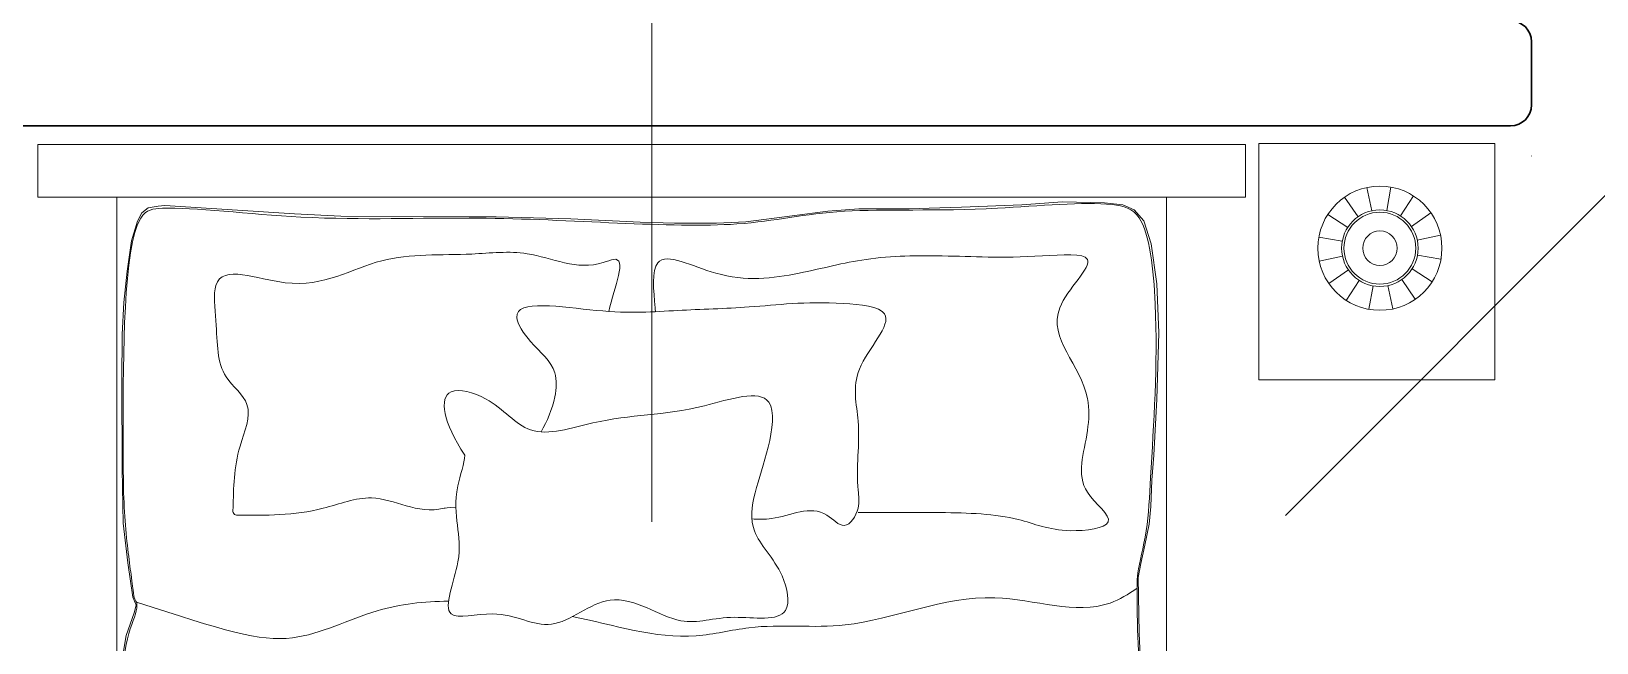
# Model space of a CAD drawing. Header units: metres. Extents: x -44 to 358, y -286 to 66.
# Drawn here: x -7.904 to -4.922, y -274.475 to -273.311 of the extents above; entities that cross this region are included whole.
import ezdxf

# ---------------------------------------------------------------- set-up
doc = ezdxf.new("R2010")
doc.units = ezdxf.units.M
doc.header["$LTSCALE"] = 0.3
doc.linetypes.add('HIDDEN2', pattern=[4.7625, 3.175, -1.5875])
for name, color, linetype, lineweight in [('A-ANNO-TEXT', 251, 'Continuous', 13), ('A-WALL', 7, 'Continuous', 30), ('baños', 141, 'Continuous', 0), ('Columnas', 7, 'Continuous', 18), ('MOBILIARIOS', 252, 'Continuous', 0)]:
    doc.layers.add(name, color=color, linetype=linetype, lineweight=lineweight)
doc.layers.add('Techos 1', color=7, linetype='HIDDEN2', lineweight=9, true_color=0x42391a)

# ---------------------------------------------------------------- blocks, each defined once
blk = doc.blocks.new('A$Cb50f4bf1')
at = {"layer": 'MOBILIARIOS'}
for p, q in [((0.45, 0.45), (0, 0.45)), ((0, 0.45), (0, 0)), ((0.45, 0), (0.45, 0.45)), ((0.2058, 0.3663), (0.2154, 0.322)), ((0.2519, 0.3671), (0.2438, 0.3224)), ((0.1635, 0.348), (0.1893, 0.3107)), ((0.2948, 0.3501), (0.2703, 0.312)), ((0.1314, 0.3148), (0.1695, 0.2902)), ((0.328, 0.318), (0.2907, 0.2922)), ((0.1144, 0.2719), (0.1591, 0.2638)), ((0.3463, 0.2757), (0.302, 0.2661)), ((0.1152, 0.2258), (0.1595, 0.2353)), ((0.1335, 0.1834), (0.1708, 0.2092)), ((0.3301, 0.1867), (0.292, 0.2112)), ((0.3471, 0.2296), (0.3025, 0.2377)), ((0.1667, 0.1514), (0.1913, 0.1895)), ((0.2096, 0.1344), (0.2177, 0.179)), ((0.2557, 0.1352), (0.2462, 0.1795)), ((0.2981, 0.1535), (0.2723, 0.1908)), ((0, 0), (0.45, 0))]:
    blk.add_line(p, q, dxfattribs=at)
for radius in [0.1182, 0.0729, 0.0684, 0.0328]:
    blk.add_circle((0.2308, 0.2507), radius, dxfattribs=at)
blk = doc.blocks.new('A$C6528a993')
at = {"layer": 'A-ANNO-TEXT'}
blk.add_line((24.5569, 5.576), (24.5576, 5.576), dxfattribs=at)
at = {"layer": 'A-WALL'}
for p, q in [((24.34, 5.576), (24.46, 5.576)), ((24.5, 2.2151), (24.5, 5.536))]:
    blk.add_line(p, q, dxfattribs=at)
for centre, start, end in [((24.34, 5.536), 90, 180), ((24.46, 5.536), 0, 90)]:
    blk.add_arc(centre, 0.04, start, end, dxfattribs=at)
at = {"layer": 'MOBILIARIOS'}
for points in [[(24.5355, 5.0309), (24.6355, 5.0309), (24.6355, 2.7309), (24.5355, 2.7309)], [(24.6355, 4.8809), (26.6355, 4.8809), (26.6355, 2.8809), (24.6355, 2.8809)]]:
    blk.add_lwpolyline(points, close=True, dxfattribs=at)
blk.add_lwpolyline([(25.5036, 2.8931), (25.4698, 2.8989), (25.4272, 2.914), (25.4121, 2.9182), (25.3971, 2.9115), (25.3319, 2.9023), (25.2563, 2.8931), (25.1534, 2.8914), (24.9851, 2.8906), (24.8969, 2.8914), (24.8359, 2.8947), (24.7766, 2.9006), (24.7189, 2.909), (24.6811, 2.9207), (24.6652, 2.929), (24.656, 2.9408), (24.6526, 2.96), (24.6515, 2.9724), (24.6673, 3.2198), (24.672, 3.308), (24.6729, 3.5523), (24.6729, 3.6036), (24.6767, 3.7462), (24.6834, 3.8778), (24.6853, 3.9434), (24.6853, 4.0232), (24.6824, 4.0793), (24.671, 4.1676), (24.6625, 4.2355), (24.6577, 4.2944), (24.6577, 4.3904), (24.6568, 4.4284), (24.6549, 4.4902), (24.6501, 4.6052), (24.6444, 4.6822), (24.6464, 4.7623), (24.6502, 4.7975), (24.6597, 4.8193), (24.6806, 4.8374), (24.7243, 4.8516), (24.8006, 4.8621), (24.8937, 4.8659), (25.0202, 4.8621), (25.1266, 4.8564), (25.1743, 4.8526), (25.2247, 4.8507), (25.2579, 4.8478), (25.2978, 4.8392), (25.3329, 4.8316), (25.3595, 4.8269), (25.4655, 4.8288), (25.5816, 4.8336)], dxfattribs=at)
blk.add_arc((25.232, 3.1111), 0.00932, 244.4366, 348.7327, dxfattribs=at)
for points, knots in [([(25.3819, 4.8246), (25.3819, 4.8246), (25.3819, 4.8246), (25.3819, 4.8246), (25.3802, 4.8246), (25.3453, 4.8246), (25.2754, 4.845), (25.1036, 4.8531), (24.8965, 4.8689), (24.6658, 4.845), (24.6401, 4.7595), (24.6658, 4.5096), (24.6531, 4.2384), (24.7061, 4.0494), (24.6658, 3.6279), (24.6843, 3.2662), (24.6509, 2.9917), (24.6658, 2.8931), (25.0582, 2.8931), (25.2445, 2.8931), (25.3864, 2.9129), (25.3997, 2.9129), (25.4152, 2.9247), (25.4855, 2.8931), (25.5502, 2.8931), (25.6711, 2.8931)], [2.895366, 2.895366, 2.895366, 2.895366, 2.896475, 3.053535, 3.138588, 3.190252, 3.29358, 3.393683, 3.686394, 3.848283, 3.942303, 4.166996, 4.499824, 4.847407, 5.433591, 5.797126, 6.093613, 6.186669, 6.495546, 6.666013, 6.828452, 7.059973, 7.190877, 7.299822, 7.383928, 7.383928, 7.383928, 7.383928]), ([(26.6099, 4.1491), (26.6099, 4.281), (26.6099, 4.4767), (26.6307, 4.7732), (26.4995, 4.845), (26.2221, 4.8273), (25.996, 4.845), (25.5709, 4.8324), (25.4742, 4.8246), (25.3818, 4.8246)], [0, 0, 0, 0, 0.418295, 0.63409, 0.877661, 1.085184, 1.239382, 1.462689, 1.680419, 1.680419, 1.680419, 1.680419]), ([(25.4342, 3.7485), (25.4491, 3.8278), (25.4885, 3.9392), (25.4431, 4.1152), (25.4698, 4.2969), (25.3603, 4.5287), (25.4401, 4.7283), (25.3916, 4.808), (25.3802, 4.8246)], [0.780746, 0.780746, 0.780746, 0.780746, 1.031047, 1.138144, 1.338216, 1.638789, 1.87051, 1.932727, 1.932727, 1.932727, 1.932727]), ([(25.2361, 4.2932), (25.2358, 4.3408), (25.2352, 4.4516), (25.2392, 4.5912), (25.2784, 4.6741), (25.2607, 4.804), (25.1876, 4.6974), (25.1072, 4.7308), (24.9693, 4.737), (24.8754, 4.6154), (24.7369, 4.7761), (24.7537, 4.5861), (24.746, 4.4748), (24.7473, 4.3126), (24.7854, 4.1741), (24.8015, 4.038), (24.7211, 3.8938), (24.8166, 3.9039), (24.8512, 3.9069), (24.8537, 3.9071)], [0, 0, 0, 0, 0.152599, 0.305824, 0.413498, 0.490111, 0.57095, 0.695693, 0.751084, 0.933009, 1.04478, 1.135217, 1.336369, 1.489125, 1.623798, 1.783333, 1.909904, 2.000264, 2.007333, 2.007333, 2.007333, 2.007333]), ([(25.0825, 3.6893), (25.0616, 3.7007), (25.026, 3.7169), (24.9565, 3.7213), (24.9214, 3.6733), (24.8237, 3.609), (24.8615, 3.8224), (24.8502, 3.9408), (24.8465, 4.0996), (24.8309, 4.2107), (24.8494, 4.3887), (24.9624, 4.2712), (25.0711, 4.3025), (25.1627, 4.2869), (25.2289, 4.2985), (25.2755, 4.2682), (25.2126, 4.2157), (25.2504, 4.1508), (25.2488, 4.1032), (25.2481, 4.0908)], [0.032571, 0.032571, 0.032571, 0.032571, 0.107712, 0.156224, 0.235226, 0.291111, 0.451247, 0.617718, 0.770472, 0.95788, 1.036962, 1.155398, 1.259301, 1.397905, 1.433881, 1.478271, 1.518706, 1.629903, 1.669516, 1.669516, 1.669516, 1.669516]), ([(25.1269, 3.544), (25.1419, 3.543), (25.2358, 3.511), (25.2972, 3.5561), (25.4535, 3.4848), (25.4128, 3.6178), (25.4782, 3.7104), (25.3645, 3.8264), (25.4638, 3.9514), (25.4249, 4.0422), (25.4502, 4.172), (25.3367, 4.1503), (25.2604, 4.0623), (25.146, 4.1211), (24.9874, 4.1418), (25.0546, 3.9549), (25.0465, 3.8302), (25.1034, 3.6641), (25.0191, 3.6049), (24.9872, 3.4885), (25.0644, 3.5026), (25.1269, 3.544)], [0.483205, 0.483205, 0.483205, 0.483205, 0.53364, 0.686105, 0.79098, 0.874215, 0.993951, 1.121456, 1.272938, 1.391058, 1.496021, 1.56567, 1.671481, 1.841411, 1.931504, 2.070402, 2.301906, 2.427526, 2.537167, 2.607901, 2.719001, 2.719001, 2.719001, 2.719001]), ([(25.228, 3.1027), (25.1891, 3.1033), (25.1243, 3.1043), (25.0303, 3.1478), (24.9722, 3.0696), (24.8987, 3.0742), (24.7514, 3.0564), (24.833, 3.2404), (24.7385, 3.3747), (24.7491, 3.5361), (24.732, 3.6764), (24.78, 3.7639), (24.739, 3.8587), (24.8064, 3.8292), (24.8532, 3.818)], [0, 0, 0, 0, 0.125513, 0.209774, 0.279098, 0.385114, 0.440556, 0.579971, 0.776155, 0.956632, 1.067828, 1.221054, 1.242986, 1.352802, 1.352802, 1.352802, 1.352802]), ([(25.2411, 3.1092), (25.2415, 3.1642), (25.2421, 3.2506), (25.1887, 3.3825), (25.2418, 3.454), (25.2265, 3.5101), (25.2256, 3.527)], [0, 0, 0, 0, 0.1739603, 0.2732689, 0.4204064, 0.4281347, 0.4281347, 0.4281347, 0.4281347]), ([(25.4064, 2.9183), (25.4602, 3.0852), (25.5011, 3.2076), (25.4162, 3.3654), (25.4049, 3.4668), (25.4049, 3.5128)], [0.0005696, 0.0005696, 0.0005696, 0.0005696, 0.2116189, 0.3895346, 0.5346505, 0.5346505, 0.5346505, 0.5346505])]:
    blk.add_open_spline(points, degree=3, knots=knots, dxfattribs=at)
at = {"layer": 'Techos 1'}
for p in [(22.5467, 7.8001), (14.3, 3.9)]:
    blk.add_line(p, (26.45, 3.9), dxfattribs=at)
at = {"layer": 'MOBILIARIOS', "rotation": 89.99999999999993}
blk.add_blockref('A$Cb50f4bf1', (24.9835, 5.0563), dxfattribs=at)
at = {"layer": 'baños', "linetype": 'Continuous', "flags": 8}
for tag, p in [('MODELNUMBER', (17.4854, 20.4812, 0)), ('TRADENAME', (17.4854, 20.4811, 0)), ('MATERIAL', (17.4854, 20.4811, 0)), ('PRODUCT', (17.4854, 20.4811, 0)), ('MODELNUMBER', (18.6601, 20.4812, 0)), ('MATERIAL', (18.6601, 20.4811, 0)), ('PRODUCT', (18.6601, 20.4811, 0)), ('TRADENAME', (18.6601, 20.4811, 0))]:
    blk.add_attdef(tag, p, '', height=0.0000254, rotation=180.0001, dxfattribs=at)

msp = doc.modelspace()

# ---------------------------------------------------------------- block references
at = {"layer": 'Columnas', "ltscale": 0.2, "rotation": 270}
msp.add_blockref('A$C6528a993', (-10.6218239, -248.9911924), dxfattribs=at)

doc.saveas('drawing.dxf')
